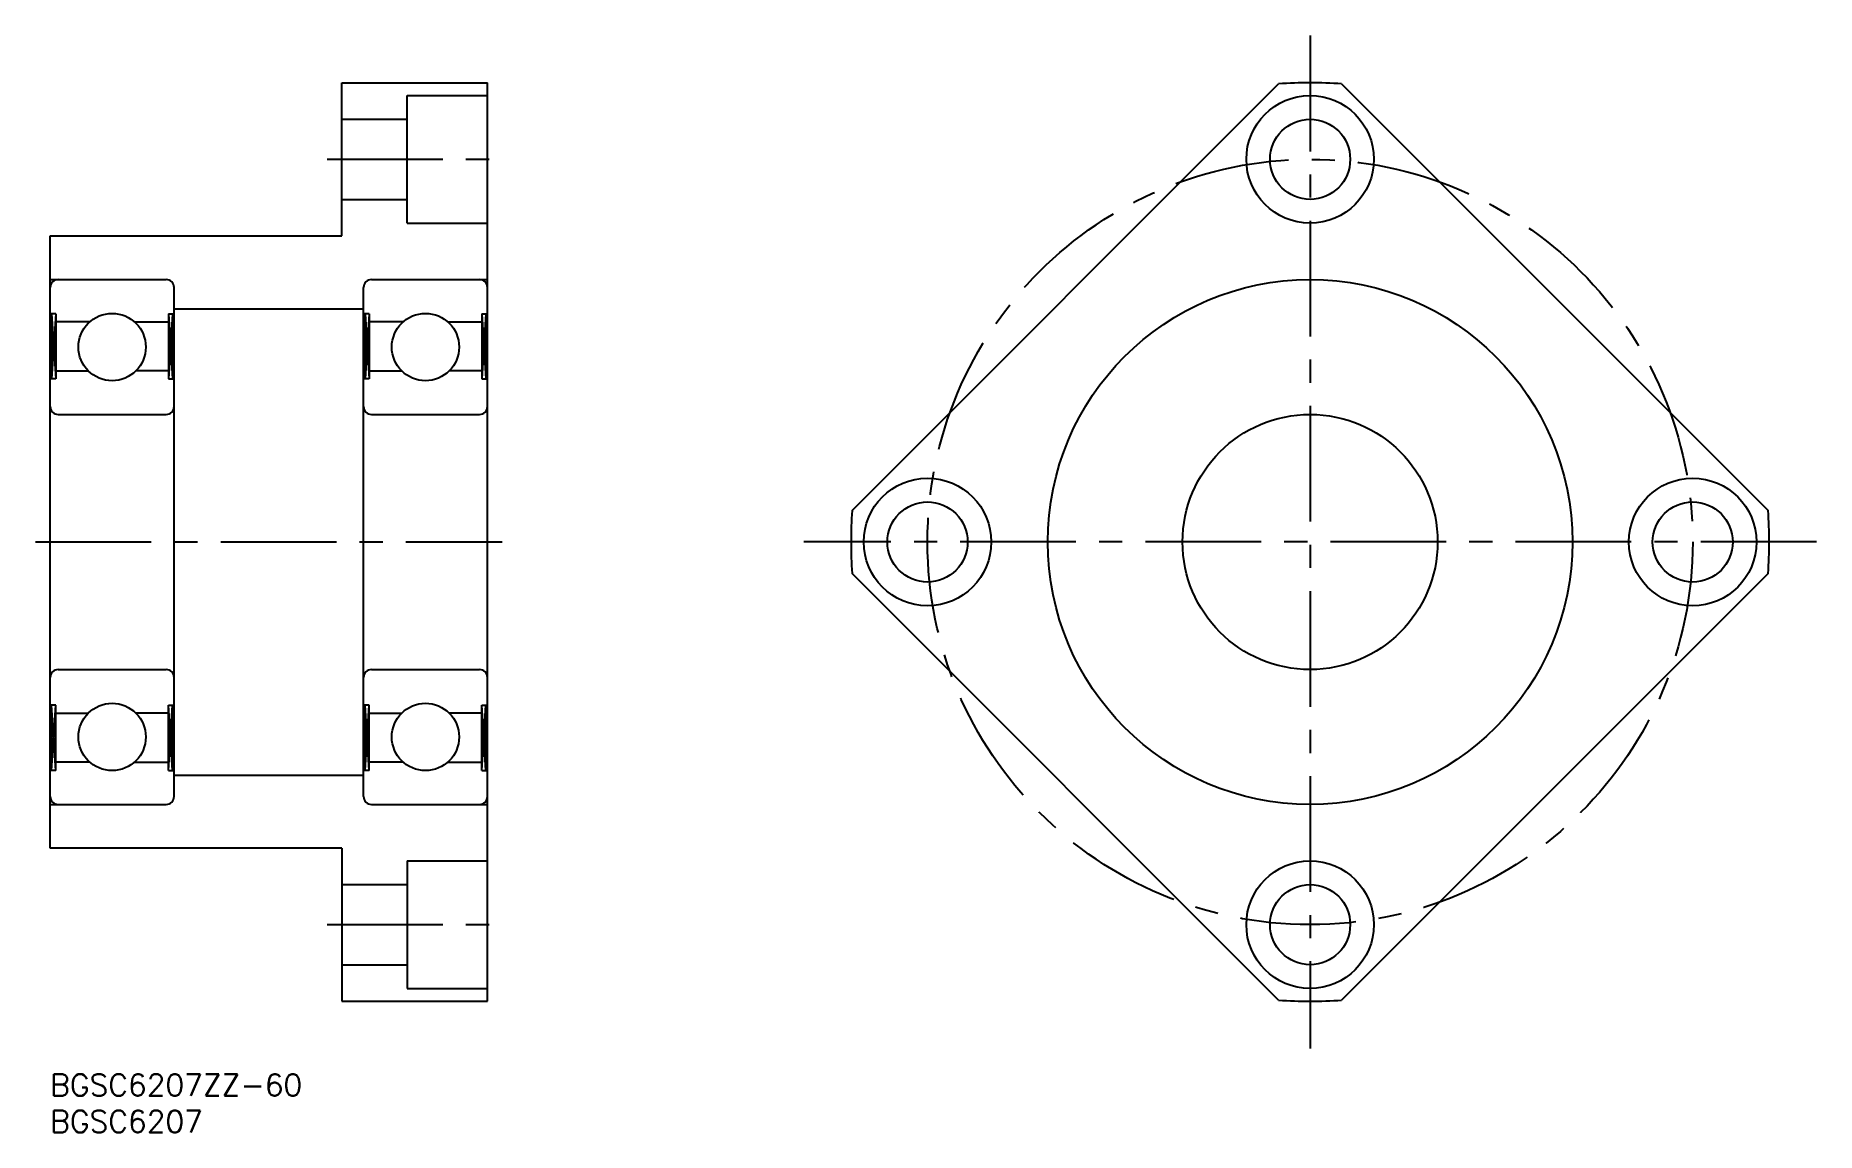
# Model space of a CAD drawing. Extents: x -2 to 242, y -8 to 142.
import ezdxf

# ---------------------------------------------------------------- set-up
doc = ezdxf.new("R2010")
doc.units = 0
doc.header["$LTSCALE"] = 0.5
doc.linetypes.add('CENTER', pattern=[50.8, 31.75, -6.35, 6.35, -6.35])
for name, color, linetype in [('MSM_CENTER', 1, 'CENTER'), ('MSM_CONTINUOUS', 7, 'CONTINUOUS'), ('MSM_NARROW', 5, 'CONTINUOUS'), ('MSM_PART_NUMBER', 7, 'CONTINUOUS')]:
    doc.layers.add(name, color=color, linetype=linetype)
doc.styles.get("Standard").update_dxf_attribs({"font": 'txt.shx', "height": 3, "bigfont": 'bigfont.shx'})

# ---------------------------------------------------------------- blocks, each defined once
blk = doc.blocks.new('*U1')
at = {"layer": 'MSM_PART_NUMBER'}
blk.add_text('BGSC6207ZZ-60', height=3, dxfattribs=at).set_placement((0, -3))
blk = doc.blocks.new('*U2')
at = {"layer": 'MSM_PART_NUMBER'}
blk.add_text('BGSC6207', height=3, dxfattribs=at).set_placement((0, -8))

msp = doc.modelspace()

# ---------------------------------------------------------------- linework, layer by layer
at = {"layer": 'MSM_CENTER'}
for p, q in [((172.89, 142.47), (172.89, 3.53)), ((38, 125.5), (62, 125.5)), ((-2, 73), (62, 73)), ((242.36, 73), (103.42, 73)), ((38, 20.5), (62, 20.5))]:
    msp.add_line(p, q, dxfattribs=at)
msp.add_circle((172.89, 73), 52.5, dxfattribs=at)
at = {"layer": 'MSM_CONTINUOUS'}
for p, q in [((40, 115), (40, 136)), ((40, 136), (60, 136)), ((60, 10), (60, 136)), ((110.04, 77.32), (168.57, 135.85)), ((177.21, 135.85), (235.74, 77.32)), ((49, 116.75), (49, 134.25)), ((49, 134.25), (60, 134.25)), ((40, 131), (49, 131)), ((40, 120), (49, 120)), ((0, 115), (40, 115)), ((0, 31), (0, 115)), ((49, 116.75), (60, 116.75)), ((0, 109), (15.9, 109)), ((17, 38.1), (17, 107.9)), ((43, 38.1), (43, 107.9)), ((44.1, 109), (60, 109)), ((0.78, 104.32), (0, 104.32)), ((0.2, 104.32), (0.2, 95.4)), ((0.78, 104.32), (0.78, 95.4)), ((5.42, 103.2), (0.78, 103.2)), ((11.58, 103.2), (16.22, 103.2)), ((16.22, 104.32), (17, 104.32)), ((16.22, 104.32), (16.22, 95.4)), ((16.8, 104.32), (16.8, 95.4)), ((17, 105), (43, 105)), ((43.78, 104.32), (43, 104.32)), ((43.2, 104.32), (43.2, 95.4)), ((43.78, 104.32), (43.78, 95.4)), ((48.42, 103.2), (43.78, 103.2)), ((54.58, 103.2), (59.22, 103.2)), ((59.22, 104.32), (60, 104.32)), ((59.22, 104.32), (59.22, 95.4)), ((59.8, 104.32), (59.8, 95.4)), ((0.78, 95.4), (0, 95.4)), ((0.78, 96.5), (5.21, 96.5)), ((16.22, 96.5), (11.79, 96.5)), ((16.22, 95.4), (17, 95.4)), ((43.78, 95.4), (43, 95.4)), ((43.78, 96.5), (48.21, 96.5)), ((59.22, 96.5), (54.79, 96.5)), ((59.22, 95.4), (60, 95.4)), ((1.1, 90.5), (15.9, 90.5)), ((44.1, 90.5), (58.9, 90.5)), ((168.57, 10.15), (110.04, 68.68)), ((235.74, 68.68), (177.21, 10.15)), ((1.1, 55.5), (15.9, 55.5)), ((44.1, 55.5), (58.9, 55.5)), ((0.78, 50.6), (0, 50.6)), ((0.2, 41.67), (0.2, 50.6)), ((0.78, 41.67), (0.78, 50.6)), ((0.78, 49.5), (5.21, 49.5)), ((16.22, 49.5), (11.79, 49.5)), ((16.22, 50.6), (17, 50.6)), ((16.22, 41.67), (16.22, 50.6)), ((16.8, 41.67), (16.8, 50.6)), ((43.78, 50.6), (43, 50.6)), ((43.2, 41.67), (43.2, 50.6)), ((43.78, 41.67), (43.78, 50.6)), ((43.78, 49.5), (48.21, 49.5)), ((59.22, 49.5), (54.79, 49.5)), ((59.22, 50.6), (60, 50.6)), ((59.22, 41.67), (59.22, 50.6)), ((59.8, 41.67), (59.8, 50.6)), ((0.78, 41.67), (0, 41.67)), ((5.42, 42.8), (0.78, 42.8)), ((11.58, 42.8), (16.22, 42.8)), ((16.22, 41.67), (17, 41.67)), ((43.78, 41.67), (43, 41.67)), ((48.42, 42.8), (43.78, 42.8)), ((54.58, 42.8), (59.22, 42.8)), ((59.22, 41.67), (60, 41.67)), ((17, 41), (43, 41)), ((0, 37), (15.9, 37)), ((44.1, 37), (60, 37)), ((40, 31), (0, 31)), ((40, 31), (40, 10)), ((49, 29.25), (49, 11.75)), ((49, 29.25), (60, 29.25)), ((40, 26), (49, 26)), ((40, 15), (49, 15)), ((40, 10), (60, 10)), ((49, 11.75), (60, 11.75))]:
    msp.add_line(p, q, dxfattribs=at)
for centre, radius in [((172.89, 125.5), 8.75), ((172.89, 125.5), 5.5), ((172.89, 73), 36), ((8.5, 99.75), 4.62), ((51.5, 99.75), 4.62), ((172.89, 73), 17.5), ((120.39, 73), 8.75), ((225.39, 73), 8.75), ((120.39, 73), 5.5), ((225.39, 73), 5.5), ((8.5, 46.25), 4.62), ((51.5, 46.25), 4.62), ((172.89, 20.5), 8.75), ((172.89, 20.5), 5.5)]:
    msp.add_circle(centre, radius, dxfattribs=at)
for centre, radius, start, end in [((172.89, 73), 63, 86.0647, 93.9353), ((1.1, 107.9), 1.1, 90, 180), ((15.9, 107.9), 1.1, 0, 90), ((44.1, 107.9), 1.1, 90, 180), ((58.9, 107.9), 1.1, 0, 90), ((1.1, 91.6), 1.1, 180, 270), ((15.9, 91.6), 1.1, 270, 0), ((44.1, 91.6), 1.1, 180, 270), ((58.9, 91.6), 1.1, 270, 0), ((172.89, 73), 63, 176.0647, 183.9353), ((172.89, 73), 63, 356.0647, 3.9353), ((1.1, 54.4), 1.1, 90, 180), ((15.9, 54.4), 1.1, 0, 90), ((44.1, 54.4), 1.1, 90, 180), ((58.9, 54.4), 1.1, 0, 90), ((1.1, 38.1), 1.1, 180, 270), ((15.9, 38.1), 1.1, 270, 0), ((44.1, 38.1), 1.1, 180, 270), ((58.9, 38.1), 1.1, 270, 0), ((172.89, 73), 63, 266.0647, 273.9353)]:
    msp.add_arc(centre, radius, start, end, dxfattribs=at)
at = {"layer": 'MSM_NARROW'}
for p, q in [((0.2, 104.32), (0.78, 95.4)), ((0.78, 104.32), (0.2, 95.4)), ((16.22, 104.32), (16.8, 95.4)), ((16.8, 104.32), (16.22, 95.4)), ((43.78, 104.32), (43.2, 95.4)), ((43.2, 104.32), (43.78, 95.4)), ((59.22, 104.32), (59.8, 95.4)), ((59.8, 104.32), (59.22, 95.4)), ((0.2, 41.67), (0.78, 50.6)), ((0.78, 41.67), (0.2, 50.6)), ((16.22, 41.67), (16.8, 50.6)), ((16.8, 41.67), (16.22, 50.6)), ((43.2, 41.67), (43.78, 50.6)), ((43.78, 41.67), (43.2, 50.6)), ((59.22, 41.67), (59.8, 50.6)), ((59.8, 41.67), (59.22, 50.6))]:
    msp.add_line(p, q, dxfattribs=at)

# ---------------------------------------------------------------- block references
at = {"layer": 'MSM_CONTINUOUS'}
for name in ['*U1', '*U2']:
    msp.add_blockref(name, (0, 0), dxfattribs=at)

doc.saveas('drawing.dxf')
